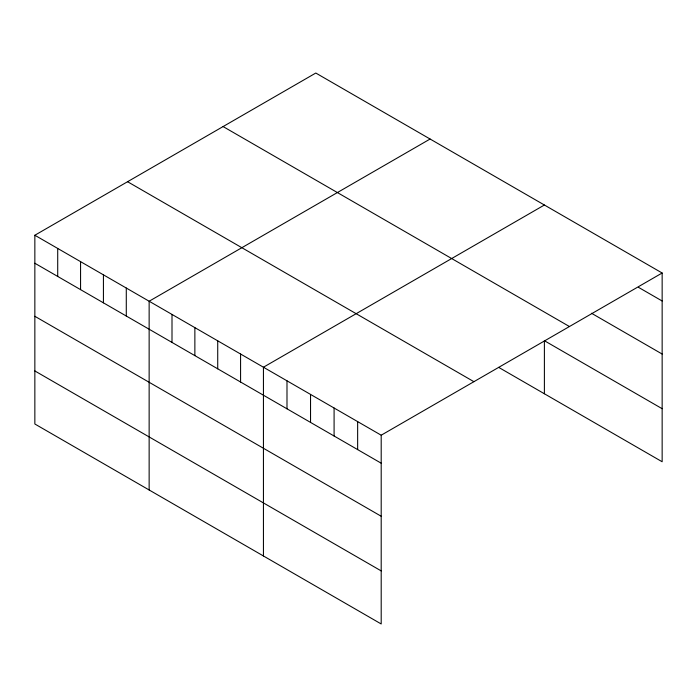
<?xml version="1.0" encoding="UTF-8"?>
<svg xmlns="http://www.w3.org/2000/svg" width="697" height="697" viewBox="0 0 697 697"><rect width="100%" height="100%" fill="white"/><g stroke="black" fill="none" stroke-linecap="round" stroke-linejoin="round"><path stroke-width="1.05" d="M34.85 235.246L381.198 435.207L381.198 623.963L34.85 423.994L34.85 235.246L315.802 73.037L662.15 273.006L662.15 461.754L498.677 367.371M430.101 139.025L149.141 301.235L149.141 489.982M544.392 205.014L263.44 367.223L263.44 555.971M381.198 435.207L662.15 273.006M638.6 287.399L662.15 300.991M591.492 313.249L662.15 354.041M223.092 126.566L569.432 326.527M662.15 408.703L544.392 340.711L544.392 393.761M127.568 181.717L473.908 381.677M34.85 263.239L381.198 463.2M34.85 316.29L381.198 516.25M34.85 370.943L381.198 570.904M357.648 421.615L357.648 449.6M334.09 408.015L334.09 436.008M310.54 394.415L310.54 422.408M286.99 380.823L286.99 408.808M240.578 354.024L240.578 382.017M217.725 340.824L217.725 368.818M194.864 327.634L194.864 355.618M172.002 314.434L172.002 342.419M126.288 288.035L126.288 316.029M103.426 274.845L103.426 302.829M80.564 261.645L80.564 289.63M57.712 248.446L57.712 276.439"/></g></svg>
